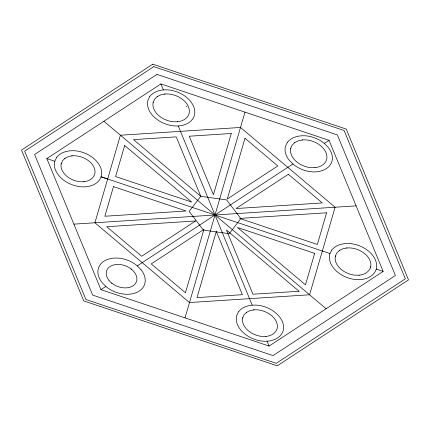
<?xml version="1.0" encoding="UTF-8"?>
<svg xmlns="http://www.w3.org/2000/svg" width="430" height="430" viewBox="0 0 430 430"><rect width="100%" height="100%" fill="white"/><g stroke="black" fill="none" stroke-linecap="round" stroke-linejoin="round"><path stroke-width="0.64" d="M185.018 317.861L244.982 112.139M61.087 163.916L62.646 160.573L65.054 158.235M153.075 102.507L154.666 99.11L157.246 96.605M290.642 148.42L292.233 145.023L294.808 142.518M242.574 318.066L244.138 314.728L246.605 312.325M335.255 256.323L336.835 252.953L339.361 250.491M370.794 266.788C369.365 271.997 364.135 274.797 359.05 275.216M46.838 158.6L160.901 83.936L329.063 140.341L383.162 271.4L269.099 346.064L100.937 289.659L46.838 158.6L54.798 161.266M100.937 289.659L105.882 286.423M137.251 265.896L292.938 163.986M324.301 143.453L329.063 140.341M157.079 96.685L160.766 94.869L164.996 94.019A18.845 13.115 20.7 0 1 189.082 113.595C187.598 118.728 182.288 121.335 177.3 121.787M64.774 158.374L68.343 156.617L72.288 155.821A17.587 12.239 20.7 0 1 94.767 174.091C93.38 178.885 88.43 181.32 83.769 181.739A17.587 12.239 20.7 0 1 61.291 163.47M294.647 142.599L298.334 140.782L302.564 139.933A18.845 13.115 20.7 0 1 326.649 159.508C325.166 164.642 319.856 167.249 314.862 167.7M339.168 250.588L342.823 248.787L346.978 247.959A18.501 12.873 20.7 0 1 370.617 267.17M246.368 312.443L249.98 310.664L254.039 309.853A18.065 12.572 20.7 0 1 277.124 328.611C275.7 333.535 270.615 336.034 265.831 336.47M186.185 106.635L186.889 106.592M73.89 224.132L356.11 205.868M164.496 94.009L164.996 94.019M177.445 121.792L172.645 121.69A18.845 13.115 20.7 0 1 153.214 102.216M302.129 139.922L302.564 139.933M71.697 155.81L72.288 155.821M315.007 167.705L310.213 167.603A18.845 13.115 20.7 0 1 290.777 148.13M83.78 181.739L84.07 181.745M346.494 247.949L346.978 247.959M359.238 275.221L354.481 275.119A18.501 12.873 20.7 0 1 335.405 256M253.506 309.842L254.039 309.853M266.073 336.475L261.37 336.373A18.065 12.572 20.7 0 1 242.74 317.706M330.009 253.576L101.039 176.778L107.661 178.998M376.255 269.083L383.162 271.4M103.872 121.265L326.128 308.735M131.134 268.906L131.489 269.261M111.644 283.058L111.999 283.413M160.901 83.936L163.352 89.875M178.23 125.915L252.206 305.133M267.078 341.173L269.099 346.064M120.421 135.224L94.901 222.772L189.485 302.543L309.579 294.776L335.099 207.228L240.515 127.457L120.421 135.224M124.668 145.512L115.622 176.553L191.726 202.078L124.668 145.512M113.488 186.642L104.856 216.252L186.104 210.996L113.488 186.642M231.281 133.499L213.425 194.774L189.254 136.219L231.281 133.499M203.911 229.421L185.448 292.771L151.231 263.907L203.911 229.421M216.285 231.474L197.004 297.619L242.375 294.684L216.285 231.474M244.987 138.283L227.282 199.025L277.796 165.958L244.987 138.283M314.658 253.367L305.483 284.843L237.462 227.475L314.658 253.367M326.596 212.796L317.362 244.471L239.682 218.418L326.596 212.796M56.626 157.358L54.739 161.395A24.472 17.033 20.7 0 0 79.975 186.684C88.215 187.716 98.647 185.024 101.324 176.171A24.472 17.033 20.7 0 0 76.083 150.876C69.096 150.167 61.21 151.564 56.626 157.358M149.742 96.481L147.855 100.518A24.472 17.033 20.7 0 0 173.096 125.807C181.331 126.839 191.764 124.141 194.441 115.294A24.472 17.033 20.7 0 0 169.2 89.999C162.212 89.29 154.332 90.687 149.742 96.481M287.31 142.394L285.423 146.431A24.472 17.033 20.7 0 0 289.256 160.299L293.411 164.459A24.472 17.033 20.7 0 0 310.659 171.721C318.899 172.752 329.332 170.054 332.008 161.207A24.472 17.033 20.7 0 0 328.171 147.334L324.021 143.174A24.472 17.033 20.7 0 0 306.767 135.912C299.78 135.203 291.895 136.6 287.31 142.394M238.532 311.739L236.64 315.77A24.472 17.033 20.7 0 0 261.881 341.065C270.121 342.092 280.553 339.399 283.225 330.546A24.472 17.033 20.7 0 0 257.989 305.257C250.996 304.542 243.117 305.945 238.532 311.739M331.605 250.163L329.719 254.2A24.472 17.033 20.7 0 0 354.96 279.489C363.194 280.521 373.627 277.823 376.304 268.976A24.472 17.033 20.7 0 0 351.063 243.681C344.075 242.971 336.195 244.369 331.605 250.163M200.767 196.327L189.168 211.42L203.401 230.093L229.233 233.673L240.832 218.58L226.599 199.907L200.767 196.327L133.542 139.626L176.219 136.864L200.767 196.327M152.752 64.188L21.5 150.102L83.748 300.914L277.248 365.812L408.5 279.898L346.252 129.086L152.752 64.188M153.768 66.661L24.671 151.161L85.903 299.506L276.232 363.339L405.329 278.839L344.097 130.494L153.768 66.661M156.966 74.401L34.604 154.494L92.644 295.093L273.034 355.599L395.396 275.506L337.356 134.907L156.966 74.401M195.591 220.972L141.696 256.248L106.688 226.723L195.591 220.972M288.347 174.279L236.011 208.539L322.344 202.949L288.347 174.279M299.054 291.244L252.937 294.227L226.422 229.98L299.054 291.244M141.024 269.675L136.869 265.514A24.472 17.033 20.7 0 0 105.656 260.22A24.472 17.033 20.7 0 0 102.109 282.639L106.258 286.805A24.472 17.033 20.7 0 0 137.471 292.099A24.472 17.033 20.7 0 0 141.024 269.675M108.951 280.36A15.867 11.04 20.7 0 0 135.439 283.563A15.867 11.04 20.7 0 0 120.303 264.552A15.867 11.04 20.7 0 0 108.951 280.36"/></g></svg>
